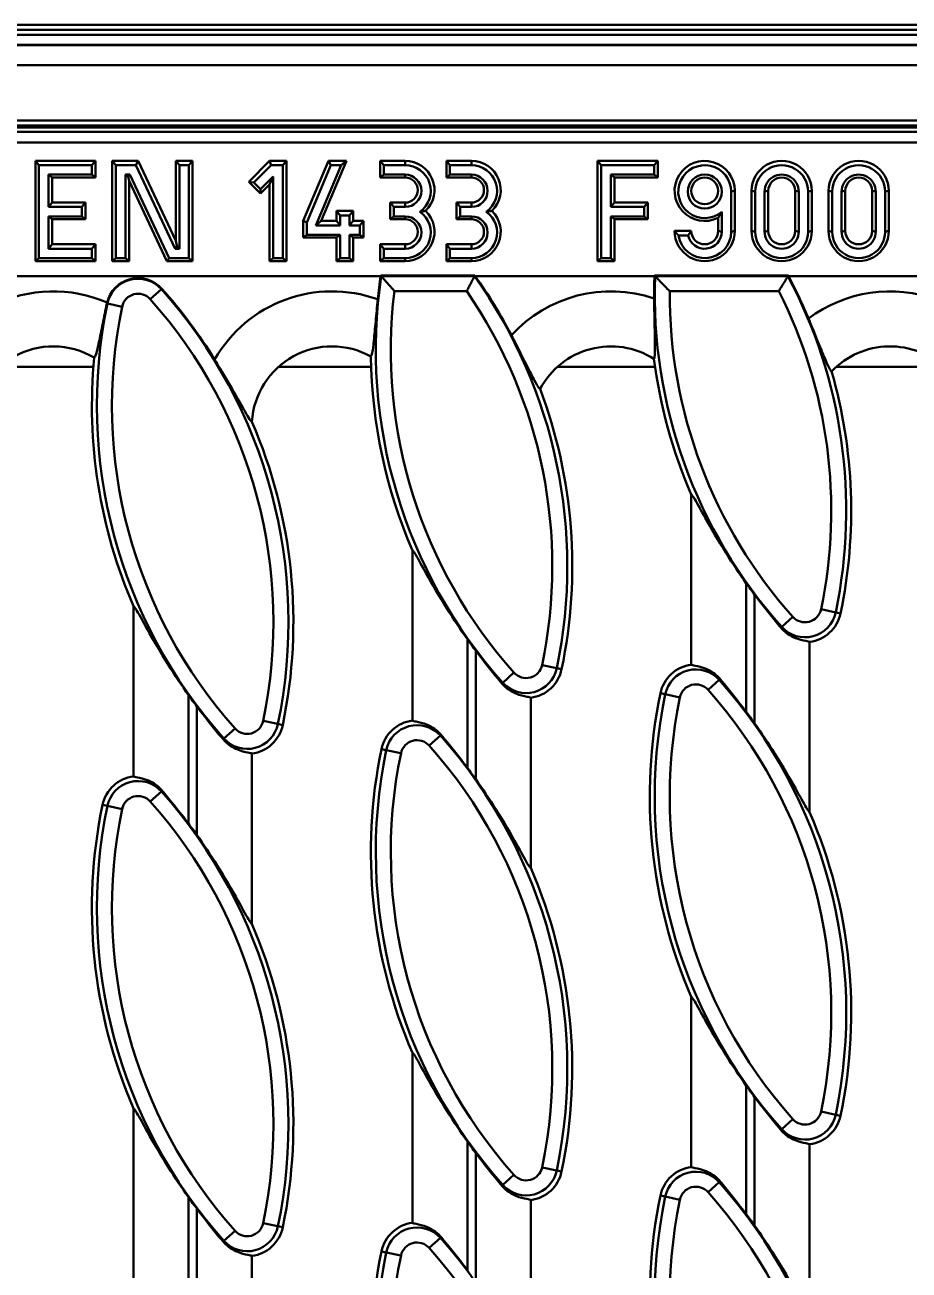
# Model space of a CAD drawing. Header units: millimetres. Extents: x 0 to 2219, y -32 to 1188.
# Drawn here: x 1369 to 1457.1, y 474.5 to 598.5 of the extents above; entities that cross this region are included whole.
import ezdxf

# ---------------------------------------------------------------- set-up
doc = ezdxf.new("R2010")
doc.units = ezdxf.units.MM
doc.header["$LTSCALE"] = 2
doc.layers.add('Sichtbar (ISO)', color=7, linetype='Continuous', lineweight=50)
doc.layers.add('Sichtbar schmal (ISO)', color=7, linetype='Continuous', lineweight=50)

msp = doc.modelspace()

# ---------------------------------------------------------------- linework, layer by layer
at = {"layer": 'Sichtbar (ISO)'}
for p, q in [((1597.6788, 598.4711), (1097.6788, 598.4711)), ((1597.6788, 596.4711), (1097.6788, 596.4711)), ((1597.6788, 594.4711), (1097.6788, 594.4711)), ((1364.9418, 588.4711), (1489.8289, 588.4711)), ((1489.6042, 588.2711), (1365.2325, 588.2711)), ((1370.072, 584.9388), (1370.436, 584.501)), ((1370.072, 574.9669), (1370.072, 584.9388)), ((1370.072, 584.9388), (1376.072, 584.9388)), ((1370.436, 575.255), (1370.436, 584.501)), ((1370.436, 584.501), (1375.7081, 584.501)), ((1376.072, 584.9388), (1375.7081, 584.501)), ((1375.7081, 584.501), (1375.7081, 583.5649)), ((1376.072, 584.9388), (1376.072, 583.2768)), ((1377.7387, 584.9388), (1380.306, 584.9388)), ((1377.7387, 584.9388), (1378.1027, 584.501)), ((1377.7387, 574.9669), (1377.7387, 584.9388)), ((1378.1027, 584.501), (1380.075, 584.501)), ((1378.1027, 575.255), (1378.1027, 584.501)), ((1380.306, 584.9388), (1380.075, 584.501)), ((1380.075, 584.501), (1383.998, 576.1911)), ((1380.306, 584.9388), (1384.072, 576.9613)), ((1384.072, 584.9388), (1384.436, 584.501)), ((1384.072, 576.9613), (1384.072, 584.9388)), ((1384.072, 584.9388), (1385.7387, 584.9388)), ((1384.436, 576.1911), (1384.436, 584.501)), ((1384.436, 584.501), (1385.3747, 584.501)), ((1385.7387, 584.9388), (1385.3747, 584.501)), ((1385.3747, 584.501), (1385.3747, 575.255)), ((1385.7387, 584.9388), (1385.7387, 574.9669)), ((1391.322, 582.8613), (1393.4054, 584.9388)), ((1391.8368, 582.7865), (1393.5561, 584.501)), ((1393.4054, 584.9388), (1395.072, 584.9388)), ((1393.4054, 584.9388), (1393.5561, 584.501)), ((1393.5561, 584.501), (1394.7081, 584.501)), ((1395.072, 584.9388), (1394.7081, 584.501)), ((1394.7081, 584.501), (1394.7081, 575.255)), ((1395.072, 584.9388), (1395.072, 574.9669)), ((1396.7387, 578.9557), (1399.2638, 584.9388)), ((1397.1027, 578.8075), (1399.5055, 584.501)), ((1400.524, 584.501), (1397.9989, 578.5179)), ((1401.072, 584.9388), (1398.5469, 578.9557)), ((1399.2638, 584.9388), (1401.072, 584.9388)), ((1399.2638, 584.9388), (1399.5055, 584.501)), ((1399.5055, 584.501), (1400.524, 584.501)), ((1401.072, 584.9388), (1400.524, 584.501)), ((1404.4054, 584.9388), (1404.7693, 584.501)), ((1404.4054, 583.2768), (1404.4054, 584.9388)), ((1404.4054, 584.9388), (1406.9054, 584.9388)), ((1404.7693, 583.5649), (1404.7693, 584.501)), ((1404.7693, 584.501), (1406.9054, 584.501)), ((1411.0054, 584.9388), (1411.3693, 584.501)), ((1411.0054, 583.2768), (1411.0054, 584.9388)), ((1411.0054, 584.9388), (1413.5054, 584.9388)), ((1411.3693, 583.5649), (1411.3693, 584.501)), ((1411.3693, 584.501), (1413.5054, 584.501)), ((1426.072, 584.9388), (1426.436, 584.501)), ((1426.072, 574.9669), (1426.072, 584.9388)), ((1426.072, 584.9388), (1432.072, 584.9388)), ((1426.436, 575.255), (1426.436, 584.501)), ((1426.436, 584.501), (1431.7081, 584.501)), ((1432.072, 584.9388), (1431.7081, 584.501)), ((1431.7081, 584.501), (1431.7081, 583.5649)), ((1432.072, 584.9388), (1432.072, 583.2768)), ((1375.7081, 583.5649), (1371.3747, 583.5649)), ((1371.7387, 583.2768), (1371.3747, 583.5649)), ((1371.3747, 583.5649), (1371.3747, 580.346)), ((1376.072, 583.2768), (1371.7387, 583.2768)), ((1371.7387, 583.2768), (1371.7387, 580.7838)), ((1376.072, 583.2768), (1375.7081, 583.5649)), ((1379.4794, 583.5649), (1379.0414, 583.5649)), ((1379.3094, 583.3528), (1379.0414, 583.5649)), ((1379.0414, 583.5649), (1379.0414, 575.255)), ((1379.4794, 583.5649), (1379.3094, 583.3528)), ((1379.4054, 582.9444), (1379.3094, 583.3528)), ((1379.4054, 582.9444), (1379.4054, 574.9669)), ((1383.1714, 574.9669), (1379.4054, 582.9444)), ((1383.4024, 575.255), (1379.4794, 583.5649)), ((1391.322, 582.8613), (1391.8368, 582.7865)), ((1392.5005, 581.6861), (1391.322, 582.8613)), ((1392.5005, 582.1246), (1391.8368, 582.7865)), ((1393.7693, 583.3898), (1392.5005, 582.1246)), ((1393.4054, 582.5884), (1392.5005, 581.6861)), ((1393.4054, 582.5884), (1393.7693, 583.3898)), ((1393.4054, 574.9669), (1393.4054, 582.5884)), ((1393.7693, 575.255), (1393.7693, 583.3898)), ((1404.4054, 583.2768), (1404.7693, 583.5649)), ((1406.9054, 583.2768), (1404.4054, 583.2768)), ((1406.9054, 583.5649), (1404.7693, 583.5649)), ((1411.0054, 583.2768), (1411.3693, 583.5649)), ((1413.5054, 583.2768), (1411.0054, 583.2768)), ((1413.5054, 583.5649), (1411.3693, 583.5649)), ((1431.7081, 583.5649), (1427.3747, 583.5649)), ((1427.7387, 583.2768), (1427.3747, 583.5649)), ((1427.3747, 583.5649), (1427.3747, 580.346)), ((1432.072, 583.2768), (1427.7387, 583.2768)), ((1427.7387, 583.2768), (1427.7387, 580.7838)), ((1432.072, 583.2768), (1431.7081, 583.5649)), ((1392.5005, 581.6861), (1392.5005, 582.1246)), ((1439.3747, 581.8724), (1439.3747, 577.8836)), ((1439.7387, 581.9472), (1439.7387, 577.9585)), ((1441.4054, 577.9585), (1441.4054, 581.9472)), ((1441.7693, 577.8836), (1441.7693, 581.8724)), ((1442.7081, 577.8836), (1442.7081, 581.8724)), ((1443.072, 581.9472), (1443.072, 577.9585)), ((1445.7387, 577.9585), (1445.7387, 581.9472)), ((1446.1027, 581.8724), (1446.1027, 577.8836)), ((1447.0414, 581.8724), (1447.0414, 577.8836)), ((1447.4054, 581.9472), (1447.4054, 577.9585)), ((1449.072, 577.9585), (1449.072, 581.9472)), ((1449.436, 577.8836), (1449.436, 581.8724)), ((1450.3747, 577.8836), (1450.3747, 581.8724)), ((1450.7387, 581.9472), (1450.7387, 577.9585)), ((1453.4054, 577.9585), (1453.4054, 581.9472)), ((1453.7693, 581.8724), (1453.7693, 577.8836)), ((1454.7081, 581.8724), (1454.7081, 577.8836)), ((1455.072, 581.9472), (1455.072, 577.9585)), ((1371.7387, 580.7838), (1371.3747, 580.346)), ((1371.3747, 580.346), (1374.7081, 580.346)), ((1371.7387, 580.7838), (1375.072, 580.7838)), ((1375.072, 580.7838), (1374.7081, 580.346)), ((1374.7081, 580.346), (1374.7081, 579.4099)), ((1375.072, 580.7838), (1375.072, 579.1219)), ((1405.4054, 580.7838), (1405.7693, 580.346)), ((1405.4054, 579.1219), (1405.4054, 580.7838)), ((1405.4054, 580.7838), (1406.9054, 580.7838)), ((1405.7693, 579.4099), (1405.7693, 580.346)), ((1405.7693, 580.346), (1406.9054, 580.346)), ((1412.0054, 580.7838), (1412.3693, 580.346)), ((1412.0054, 579.1219), (1412.0054, 580.7838)), ((1412.0054, 580.7838), (1413.5054, 580.7838)), ((1412.3693, 579.4099), (1412.3693, 580.346)), ((1412.3693, 580.346), (1413.5054, 580.346)), ((1427.7387, 580.7838), (1427.3747, 580.346)), ((1427.3747, 580.346), (1430.7081, 580.346)), ((1427.7387, 580.7838), (1431.072, 580.7838)), ((1431.072, 580.7838), (1430.7081, 580.346)), ((1430.7081, 580.346), (1430.7081, 579.4099)), ((1431.072, 580.7838), (1431.072, 579.1219)), ((1374.7081, 579.4099), (1371.3747, 579.4099)), ((1371.7387, 579.1219), (1371.3747, 579.4099)), ((1371.3747, 579.4099), (1371.3747, 576.1911)), ((1375.072, 579.1219), (1371.7387, 579.1219)), ((1371.7387, 579.1219), (1371.7387, 576.6289)), ((1375.072, 579.1219), (1374.7081, 579.4099)), ((1396.7387, 578.9557), (1397.1027, 578.8075)), ((1396.7387, 577.2937), (1396.7387, 578.9557)), ((1398.5469, 578.9557), (1397.9989, 578.5179)), ((1398.5469, 578.9557), (1400.072, 578.9557)), ((1400.072, 579.9529), (1400.436, 579.515)), ((1400.072, 578.9557), (1400.072, 579.9529)), ((1400.072, 579.9529), (1401.7387, 579.9529)), ((1400.072, 578.9557), (1400.436, 578.5179)), ((1400.436, 578.5179), (1400.436, 579.515)), ((1400.436, 579.515), (1401.3747, 579.515)), ((1401.7387, 579.9529), (1401.3747, 579.515)), ((1401.3747, 579.515), (1401.3747, 578.5179)), ((1401.7387, 578.9557), (1401.3747, 578.5179)), ((1401.7387, 579.9529), (1401.7387, 578.9557)), ((1401.7387, 578.9557), (1402.7387, 578.9557)), ((1402.7387, 578.9557), (1402.3747, 578.5179)), ((1402.7387, 578.9557), (1402.7387, 577.2937)), ((1405.4054, 579.1219), (1405.7693, 579.4099)), ((1406.9054, 579.1219), (1405.4054, 579.1219)), ((1406.9054, 579.4099), (1405.7693, 579.4099)), ((1412.0054, 579.1219), (1412.3693, 579.4099)), ((1413.5054, 579.1219), (1412.0054, 579.1219)), ((1413.5054, 579.4099), (1412.3693, 579.4099)), ((1430.7081, 579.4099), (1427.3747, 579.4099)), ((1427.7387, 579.1219), (1427.3747, 579.4099)), ((1427.3747, 579.4099), (1427.3747, 575.255)), ((1431.072, 579.1219), (1427.7387, 579.1219)), ((1427.7387, 579.1219), (1427.7387, 574.9669)), ((1431.072, 579.1219), (1430.7081, 579.4099)), ((1438.072, 577.9585), (1438.072, 579.2674)), ((1438.436, 577.8836), (1438.436, 579.8612)), ((1397.1027, 577.5818), (1397.1027, 578.8075)), ((1397.9989, 578.5179), (1400.436, 578.5179)), ((1401.3747, 578.5179), (1402.3747, 578.5179)), ((1402.3747, 578.5179), (1402.3747, 577.5818)), ((1433.7387, 577.9585), (1435.4054, 577.9585)), ((1371.7387, 576.6289), (1371.3747, 576.1911)), ((1371.7387, 576.6289), (1376.072, 576.6289)), ((1376.072, 576.6289), (1375.7081, 576.1911)), ((1376.072, 576.6289), (1376.072, 574.9669)), ((1383.998, 576.1911), (1384.168, 576.5134)), ((1384.072, 576.9613), (1384.168, 576.5134)), ((1384.168, 576.5134), (1384.436, 576.1911)), ((1396.7387, 577.2937), (1397.1027, 577.5818)), ((1400.072, 577.2937), (1396.7387, 577.2937)), ((1400.436, 577.5818), (1397.1027, 577.5818)), ((1400.072, 577.2937), (1400.436, 577.5818)), ((1400.072, 574.9669), (1400.072, 577.2937)), ((1400.436, 575.255), (1400.436, 577.5818)), ((1402.3747, 577.5818), (1401.3747, 577.5818)), ((1401.7387, 577.2937), (1401.3747, 577.5818)), ((1401.3747, 577.5818), (1401.3747, 575.255)), ((1402.7387, 577.2937), (1401.7387, 577.2937)), ((1401.7387, 577.2937), (1401.7387, 574.9669)), ((1402.7387, 577.2937), (1402.3747, 577.5818)), ((1404.4054, 576.6289), (1404.7693, 576.1911)), ((1404.4054, 574.9669), (1404.4054, 576.6289)), ((1404.4054, 576.6289), (1406.9054, 576.6289)), ((1411.0054, 576.6289), (1413.5054, 576.6289)), ((1411.0054, 576.6289), (1411.3693, 576.1911)), ((1411.0054, 574.9669), (1411.0054, 576.6289)), ((1434.1279, 577.5207), (1435.0809, 577.5207)), ((1370.072, 574.9669), (1370.436, 575.255)), ((1375.7081, 575.255), (1370.436, 575.255)), ((1371.3747, 576.1911), (1375.7081, 576.1911)), ((1375.7081, 576.1911), (1375.7081, 575.255)), ((1376.072, 574.9669), (1375.7081, 575.255)), ((1377.7387, 574.9669), (1378.1027, 575.255)), ((1379.0414, 575.255), (1378.1027, 575.255)), ((1379.4054, 574.9669), (1379.0414, 575.255)), ((1383.1714, 574.9669), (1383.4024, 575.255)), ((1385.3747, 575.255), (1383.4024, 575.255)), ((1383.998, 576.1911), (1384.436, 576.1911)), ((1385.7387, 574.9669), (1385.3747, 575.255)), ((1393.4054, 574.9669), (1393.7693, 575.255)), ((1394.7081, 575.255), (1393.7693, 575.255)), ((1395.072, 574.9669), (1394.7081, 575.255)), ((1400.072, 574.9669), (1400.436, 575.255)), ((1401.3747, 575.255), (1400.436, 575.255)), ((1401.7387, 574.9669), (1401.3747, 575.255)), ((1404.4054, 574.9669), (1404.7693, 575.255)), ((1404.7693, 575.255), (1404.7693, 576.1911)), ((1404.7693, 576.1911), (1406.9054, 576.1911)), ((1406.9054, 575.255), (1404.7693, 575.255)), ((1411.0054, 574.9669), (1411.3693, 575.255)), ((1411.3693, 576.1911), (1413.5054, 576.1911)), ((1411.3693, 575.255), (1411.3693, 576.1911)), ((1413.5054, 575.255), (1411.3693, 575.255)), ((1426.072, 574.9669), (1426.436, 575.255)), ((1427.3747, 575.255), (1426.436, 575.255)), ((1427.7387, 574.9669), (1427.3747, 575.255)), ((1376.072, 574.9669), (1370.072, 574.9669)), ((1379.4054, 574.9669), (1377.7387, 574.9669)), ((1385.7387, 574.9669), (1383.1714, 574.9669)), ((1395.072, 574.9669), (1393.4054, 574.9669)), ((1401.7387, 574.9669), (1400.072, 574.9669)), ((1406.9054, 574.9669), (1404.4054, 574.9669)), ((1413.5054, 574.9669), (1411.0054, 574.9669)), ((1427.7387, 574.9669), (1426.072, 574.9669)), ((1404.4688, 573.4711), (1366.5363, 573.4711)), ((1413.84, 573.5202), (1404.4765, 573.5202)), ((1431.7339, 573.4711), (1413.8754, 573.4711)), ((1445.0581, 573.5202), (1431.7361, 573.5202)), ((1459.6223, 573.4711), (1445.0846, 573.4711)), ((1435.4054, 551.7146), (1435.4054, 534.7838)), ((1407.6276, 546.1591), (1407.6276, 529.2282)), ((1379.8498, 540.6035), (1379.8498, 523.6727)), ((1447.1831, 520.1165), (1447.1831, 537.0473)), ((1419.4054, 514.5609), (1419.4054, 531.4917)), ((1391.6276, 509.0054), (1391.6276, 525.9362)), ((1435.4054, 501.7146), (1435.4054, 484.7838)), ((1407.6276, 496.1591), (1407.6276, 479.2282)), ((1379.8498, 490.6035), (1379.8498, 473.6727)), ((1447.1831, 470.1165), (1447.1831, 487.0473)), ((1419.4054, 464.5609), (1419.4054, 481.4917)), ((1391.6276, 459.0054), (1391.6276, 475.9362))]:
    msp.add_line(p, q, dxfattribs=at)
for centre, radius, start, end in [((1380.3035, 570.0889), 3.175, 41.784996, 166.436718), ((1453.699, 566.1269), 49.775, 171.515097, 174.200378), ((1373.334, 544.5931), 49.775, 27.514051, 35.46255), ((1481.4768, 571.6824), 49.775, 177.94061, 180.504089), ((1401.1117, 550.1487), 49.775, 22.554074, 27.940687), ((1345.5562, 539.0376), 49.775, 31.65343, 41.784996), ((1371.8498, 558.4711), 8, 59.279964, 180), ((1399.6276, 558.4711), 8, 61.125067, 176.428375), ((1427.4054, 558.4711), 8, 57.699527, 151.942712), ((1455.1831, 558.4711), 8, 45.770547, 136.483495), ((1425.9212, 560.5713), 50.2124, 174.540652, 203.432382), ((1453.699, 566.1269), 50.2124, 180.742119, 203.432382), ((1481.4768, 571.6824), 50.2124, 187.379425, 203.432382), ((1401.1117, 550.1487), 50.2124, 348.215004, 15.988743), ((1373.334, 544.5931), 50.2124, 348.215004, 20.568304), ((1345.5562, 539.0376), 50.2124, 348.215004, 23.387756), ((1481.4768, 571.6824), 49.775, 215.357831, 216.964052), ((1446.7295, 540.6311), 3.6124, 277.214909, 348.215004), ((1453.699, 566.1269), 49.775, 215.357831, 216.964052), ((1418.9517, 535.0755), 3.6124, 277.214909, 348.215004), ((1435.8591, 531.2), 3.6124, 97.214909, 168.215004), ((1425.9212, 560.5713), 49.775, 215.357831, 216.964052), ((1481.4768, 521.6824), 50.2124, 168.215004, 203.432382), ((1401.1117, 500.1487), 49.775, 35.357831, 36.964052), ((1391.1739, 529.52), 3.6124, 277.214909, 348.215004), ((1408.0813, 525.6444), 3.6124, 97.214909, 168.215004), ((1453.699, 516.1269), 50.2124, 168.215004, 203.432382), ((1373.334, 494.5931), 49.775, 35.357831, 36.964052), ((1380.3035, 520.0889), 3.6124, 97.214909, 168.215004), ((1425.9212, 510.5713), 50.2124, 168.215004, 203.432382), ((1401.1117, 500.1487), 50.2124, 348.215004, 23.432382), ((1345.5562, 489.0376), 49.775, 35.357831, 36.964052), ((1373.334, 494.5931), 50.2124, 348.215004, 23.432382), ((1345.5562, 489.0376), 50.2124, 348.215004, 23.432382), ((1481.4768, 521.6824), 49.775, 215.357831, 216.964052), ((1446.7295, 490.6311), 3.6124, 277.214909, 348.215004), ((1453.699, 516.1269), 49.775, 215.357831, 216.964052), ((1435.8591, 481.2), 3.6124, 97.214909, 168.215004), ((1418.9517, 485.0755), 3.6124, 277.214909, 348.215004), ((1425.9212, 510.5713), 49.775, 215.357831, 216.964052), ((1481.4768, 471.6824), 50.2124, 168.215004, 203.432382), ((1401.1117, 450.1487), 49.775, 35.357831, 36.964052), ((1391.1739, 479.52), 3.6124, 277.214909, 348.215004), ((1408.0813, 475.6444), 3.6124, 97.214909, 168.215004), ((1453.699, 466.1269), 50.2124, 168.215004, 203.432382)]:
    msp.add_arc(centre, radius, start, end, dxfattribs=at)
for centre, major_axis, ratio, start_param, end_param in [((1436.7387, 581.9472), (-3, 0), 0.99719425, 3.14159265, 8.31453563), ((1406.9054, 582.0303), (2.9167, 0), 0.99719425, 5.48758235, 7.85398163), ((1406.9054, 581.9555), (2.5527, 0), 0.99719425, 5.32850253, 7.85398163), ((1413.5054, 582.0303), (2.9167, 0), 0.99719425, 5.48758235, 7.85398163), ((1413.5054, 581.9555), (2.5527, 0), 0.99719425, 5.32850253, 7.85398163), ((1436.7387, 581.8724), (-2.636, 0), 0.99719425, 3.14159265, 8.55354849), ((1444.4054, 581.9472), (-3, 0), 0.99719425, 3.14159265, 6.28318531), ((1444.4054, 581.8724), (-2.636, 0), 0.99719425, 3.14159265, 6.28318531), ((1452.072, 581.9472), (-3, 0), 0.99719425, 3.14159265, 6.28318531), ((1452.072, 581.8724), (-2.636, 0), 0.99719425, 3.14159265, 6.28318531), ((1406.9054, 581.9555), (1.614, 0), 0.99719425, 4.71238898, 7.85398163), ((1406.9054, 582.0303), (1.25, 0), 0.99719425, 4.71238898, 7.85398163), ((1413.5054, 581.9555), (1.614, 0), 0.99719425, 4.71238898, 7.85398163), ((1413.5054, 582.0303), (1.25, 0), 0.99719425, 4.71238898, 7.85398163), ((1444.4054, 581.8724), (-1.6973, 0), 0.99719425, 3.14159265, 6.28318531), ((1444.4054, 581.9472), (1.3333, 0), 0.99719425, 0, 3.14159265), ((1452.072, 581.8724), (-1.6973, 0), 0.99719425, 3.14159265, 6.28318531), ((1452.072, 581.9472), (1.3333, 0), 0.99719425, 0, 3.14159265), ((1406.9054, 577.8754), (2.9167, 0), 0.99719425, 4.71238898, 7.07878826), ((1406.9054, 577.8005), (2.5527, 0), 0.99719425, 4.71238898, 7.23786808), ((1406.9054, 577.8005), (1.614, 0), 0.99719425, 4.71238898, 7.85398163), ((1406.9054, 577.8754), (1.25, 0), 0.99719425, 4.71238898, 7.85398163), ((1413.5054, 577.8754), (2.9167, 0), 0.99719425, 4.71238898, 7.07878826), ((1413.5054, 577.8005), (2.5527, 0), 0.99719425, 4.71238898, 7.23786808), ((1413.5054, 577.8005), (1.614, 0), 0.99719425, 4.71238898, 7.85398163), ((1413.5054, 577.8754), (1.25, 0), 0.99719425, 4.71238898, 7.85398163), ((1436.7387, 577.9585), (3, 0), 0.99719425, 3.14159265, 6.28318531), ((1436.7387, 577.8836), (2.636, 0), 0.99719425, 3.28011035, 6.28318531), ((1436.7387, 577.8836), (-1.6973, 0), 0.99719425, 0.21611873, 3.14159265), ((1436.7387, 577.9585), (-1.3333, 0), 0.99719425, 0, 3.14159265), ((1444.4054, 577.9585), (3, 0), 0.99719425, 3.14159265, 6.28318531), ((1444.4054, 577.8836), (2.636, 0), 0.99719425, 3.14159265, 6.28318531), ((1444.4054, 577.8836), (1.6973, 0), 0.99719425, 3.14159265, 6.28318531), ((1444.4054, 577.9585), (-1.3333, 0), 0.99719425, 0, 3.14159265), ((1452.072, 577.9585), (3, 0), 0.99719425, 3.14159265, 6.28318531), ((1452.072, 577.8836), (2.636, 0), 0.99719425, 3.14159265, 6.28318531), ((1452.072, 577.8836), (1.6973, 0), 0.99719425, 3.14159265, 6.28318531), ((1452.072, 577.9585), (-1.3333, 0), 0.99719425, 0, 3.14159265), ((1453.699, 565.7996), (0, -49.8254), 0.99997843, 4.55680841, 4.55780686), ((1373.334, 544.2649), (0, 49.9668), 0.99997843, 5.33666638, 5.33787926), ((1481.4768, 571.3554), (0, -49.7889), 0.99997843, 4.66889511, 4.66988322), ((1401.1117, 549.8207), (0, 49.9303), 0.99997843, 5.20583913, 5.20695721), ((1382.9607, 569.2286), (-5.6705, 1.8622), 0.74548173, 0.06011816, 0.08222089)]:
    msp.add_ellipse(centre, major_axis=major_axis, ratio=ratio, start_param=start_param, end_param=end_param, dxfattribs=at)
for centre, major_axis in [((1436.7387, 581.8724), (-1.6973, 0)), ((1436.7387, 581.9472), (-1.3333, 0))]:
    msp.add_ellipse(centre, major_axis=major_axis, ratio=0.99719425, dxfattribs=at)
for points, knots in [([(1408.9466, 579.9529), (1408.8784, 579.943), (1408.8089, 579.9333), (1408.6236, 579.9081), (1408.5057, 579.8929), (1408.3805, 579.878)], [1.223272449, 1.223272449, 1.223272449, 1.223272449, 1.267902209, 1.267902209, 1.339921528, 1.339921528, 1.339921528, 1.339921528]), ([(1415.5466, 579.9529), (1415.4784, 579.943), (1415.4089, 579.9333), (1415.2236, 579.9081), (1415.1057, 579.8929), (1414.9805, 579.878)], [1.223272449, 1.223272449, 1.223272449, 1.223272449, 1.267902209, 1.267902209, 1.339921528, 1.339921528, 1.339921528, 1.339921528]), ([(1405.8289, 571.9711), (1405.8273, 571.9729), (1405.8257, 571.9747), (1405.6939, 572.1236), (1405.5636, 572.2715), (1405.3161, 572.5532), (1405.1979, 572.6884), (1404.962, 572.959), (1404.8461, 573.0925), (1404.6765, 573.2884), (1404.6156, 573.3589), (1404.5489, 573.4362), (1404.5316, 573.4562), (1404.5238, 573.4654)], [-0.000731249, -0.000731249, -0.000731249, -0.000731249, 0, 0, 0.058914516, 0.058914516, 0.115552005, 0.115552005, 0.18014522, 0.18014522, 0.230896292, 0.230896292, 0.262977853, 0.262977853, 0.262977853, 0.262977853]), ([(1413.8117, 573.4654), (1413.8059, 573.454), (1413.7914, 573.4259), (1413.737, 573.3203), (1413.6899, 573.2291), (1413.5655, 572.9886), (1413.4864, 572.8361), (1413.3436, 572.5617), (1413.2848, 572.4488), (1413.1632, 572.2161), (1413.1004, 572.0964), (1413.0366, 571.9747), (1413.0356, 571.9729), (1413.0347, 571.9711)], [0.264477252, 0.264477252, 0.264477252, 0.264477252, 0.303937683, 0.303937683, 0.359569679, 0.359569679, 0.421901988, 0.421901988, 0.461987498, 0.461987498, 0.502580781, 0.502580781, 0.503199483, 0.503199483, 0.503199483, 0.503199483]), ([(1433.2521, 571.9711), (1433.2503, 571.9729), (1433.2485, 571.9747), (1433.0921, 572.1321), (1432.937, 572.2889), (1432.6451, 572.5854), (1432.506, 572.7274), (1432.2444, 572.9953), (1432.1212, 573.1221), (1431.9444, 573.3044), (1431.8818, 573.3692), (1431.8144, 573.439), (1431.7972, 573.4569), (1431.7889, 573.4654)], [-0.000771897, -0.000771897, -0.000771897, -0.000771897, 0, 0, 0.065786717, 0.065786717, 0.128334666, 0.128334666, 0.193004299, 0.193004299, 0.242086834, 0.242086834, 0.272005698, 0.272005698, 0.272005698, 0.272005698]), ([(1445.0252, 573.4654), (1445.0187, 573.4546), (1445.003, 573.4285), (1444.9438, 573.3301), (1444.8919, 573.244), (1444.7529, 573.0139), (1444.663, 572.8654), (1444.4964, 572.5912), (1444.4245, 572.473), (1444.2753, 572.2288), (1444.1981, 572.1026), (1444.1196, 571.9747), (1444.1184, 571.9729), (1444.1173, 571.9711)], [0.269803576, 0.269803576, 0.269803576, 0.269803576, 0.307491073, 0.307491073, 0.362070638, 0.362070638, 0.425204941, 0.425204941, 0.468809269, 0.468809269, 0.513192798, 0.513192798, 0.513835465, 0.513835465, 0.513835465, 0.513835465]), ([(1375.9366, 565.3485), (1375.9889, 565.3774), (1376.0492, 565.5024), (1376.2027, 565.9877), (1376.2979, 566.3897), (1376.5192, 567.4193), (1376.646, 568.0537), (1376.9141, 569.3799), (1377.0522, 570.0557), (1377.1954, 570.7373)], [-1.704611293, -1.704611293, -1.704611293, -1.704611293, -1.533356501, -1.533356501, -1.320401639, -1.320401639, -1.093099504, -1.093099504, -0.884075305, -0.884075305, -0.884075305, -0.884075305]), ([(1403.4908, 565.4765), (1403.5389, 565.5078), (1403.5844, 565.6361), (1403.6834, 566.1314), (1403.7343, 566.5429), (1403.8441, 567.6033), (1403.9033, 568.2672), (1404.0336, 569.6788), (1404.1035, 570.4152), (1404.1788, 571.1566)], [-1.714338022, -1.714338022, -1.714338022, -1.714338022, -1.546041471, -1.546041471, -1.333938794, -1.333938794, -1.100533641, -1.100533641, -0.877188028, -0.877188028, -0.877188028, -0.877188028]), ([(1431.6802, 565.2331), (1431.723, 565.2633), (1431.7513, 565.3922), (1431.7893, 565.892), (1431.7904, 566.3148), (1431.7752, 567.4261), (1431.7557, 568.1569), (1431.7236, 569.6777), (1431.7107, 570.4585), (1431.7037, 571.2445)], [-1.744083685, -1.744083685, -1.744083685, -1.744083685, -1.583554246, -1.583554246, -1.373938614, -1.373938614, -1.120949041, -1.120949041, -0.885662662, -0.885662662, -0.885662662, -0.885662662]), ([(1447.0798, 569.2401), (1447.157, 569.0542), (1447.2341, 568.8679), (1447.608, 567.9596), (1447.8924, 567.2546), (1448.3913, 566.0193), (1448.6082, 565.4834), (1448.9572, 564.6714), (1449.0954, 564.3747), (1449.2793, 564.0625), (1449.3386, 563.9919), (1449.3817, 563.9796)], [-2.655136223, -2.655136223, -2.655136223, -2.655136223, -2.594569273, -2.594569273, -2.359299101, -2.359299101, -2.140870915, -2.140870915, -1.949450563, -1.949450563, -1.816504236, -1.816504236, -1.816504236, -1.816504236]), ([(1417.4793, 567.5875), (1417.6433, 567.2723), (1417.8065, 566.9566), (1418.3551, 565.8866), (1418.7223, 565.1546), (1419.3263, 563.9521), (1419.5775, 563.4536), (1419.9517, 562.7551), (1420.0912, 562.5141), (1420.2612, 562.2844), (1420.3112, 562.2379), (1420.3455, 562.2339)], [-2.722444231, -2.722444231, -2.722444231, -2.722444231, -2.613973065, -2.613973065, -2.351363093, -2.351363093, -2.127906055, -2.127906055, -1.951410727, -1.951410727, -1.839876478, -1.839876478, -1.839876478, -1.839876478]), ([(1387.9265, 565.1585), (1388.0389, 564.976), (1388.1513, 564.7929), (1388.8282, 563.6819), (1389.3692, 562.7634), (1390.2969, 561.1521), (1390.6734, 560.4821), (1391.1297, 559.691), (1391.2914, 559.4161), (1391.5011, 559.0988), (1391.5703, 559.0085), (1391.6259, 558.9721), (1391.6354, 558.9688), (1391.6431, 558.9695)], [-3.03299255, -3.03299255, -3.03299255, -3.03299255, -2.970347259, -2.970347259, -2.65366767, -2.65366767, -2.364491632, -2.364491632, -2.194427169, -2.194427169, -2.078706025, -2.078706025, -2.049286868, -2.049286868, -2.049286868, -2.049286868]), ([(1440.8826, 542.8786), (1440.1997, 543.8425), (1439.5031, 544.8799), (1438.0795, 547.1387), (1437.3713, 548.3597), (1436.4103, 550.0774), (1436.0039, 550.8274), (1435.6599, 551.4031), (1435.5826, 551.5255), (1435.4676, 551.6797), (1435.4275, 551.7164), (1435.4054, 551.7146)], [-1.17413138, -1.17413138, -1.17413138, -1.17413138, -0.82821986, -0.82821986, -0.41657877, -0.41657877, -0.15549961, -0.15549961, -0.07774981, -0.07774981, -0.0059838, -0.0059838, -0.0059838, -0.0059838]), ([(1413.1048, 537.323), (1412.4219, 538.287), (1411.7253, 539.3243), (1410.3018, 541.5832), (1409.5935, 542.8041), (1408.6325, 544.5218), (1408.2261, 545.2718), (1407.8821, 545.8475), (1407.8049, 545.9699), (1407.6898, 546.1241), (1407.6497, 546.1608), (1407.6276, 546.1591)], [-1.17413138, -1.17413138, -1.17413138, -1.17413138, -0.82821986, -0.82821986, -0.41657877, -0.41657877, -0.15549961, -0.15549961, -0.07774981, -0.07774981, -0.0059838, -0.0059838, -0.0059838, -0.0059838]), ([(1444.3189, 538.477), (1444.2745, 538.5299), (1444.2299, 538.583), (1443.4785, 539.481), (1442.7434, 540.3941), (1441.9601, 541.4159), (1441.8334, 541.5828), (1441.7059, 541.752)], [0.709582647, 0.709582647, 0.709582647, 0.709582647, 0.73010989, 0.73010989, 1.054656499, 1.054656499, 1.116700016, 1.116700016, 1.116700016, 1.116700016]), ([(1385.327, 531.7675), (1384.6441, 532.7314), (1383.9475, 533.7688), (1382.524, 536.0276), (1381.8157, 537.2485), (1380.8547, 538.9663), (1380.4483, 539.7162), (1380.1043, 540.292), (1380.0271, 540.4144), (1379.912, 540.5686), (1379.872, 540.6053), (1379.8498, 540.6035)], [-1.17413138, -1.17413138, -1.17413138, -1.17413138, -0.82821986, -0.82821986, -0.41657877, -0.41657877, -0.15549961, -0.15549961, -0.07774981, -0.07774981, -0.0059838, -0.0059838, -0.0059838, -0.0059838]), ([(1447.1831, 537.0473), (1447.1327, 537.0859), (1447.0038, 537.1174), (1446.5282, 537.21), (1446.1306, 537.2856), (1445.5228, 537.5446), (1445.3316, 537.6401), (1444.9478, 537.8834), (1444.7559, 538.0319), (1444.4967, 538.2779), (1444.4062, 538.374), (1444.3189, 538.477)], [0.043364886, 0.043364886, 0.043364886, 0.043364886, 0.19996601, 0.19996601, 0.399932019, 0.399932019, 0.475600656, 0.475600656, 0.551269293, 0.551269293, 0.592993875, 0.592993875, 0.592993875, 0.592993875]), ([(1416.5412, 532.9214), (1416.4967, 532.9743), (1416.4522, 533.0275), (1415.7007, 533.9255), (1414.9656, 534.8386), (1414.1823, 535.8603), (1414.0556, 536.0273), (1413.9281, 536.1965)], [0.709582647, 0.709582647, 0.709582647, 0.709582647, 0.73010989, 0.73010989, 1.054656499, 1.054656499, 1.116700016, 1.116700016, 1.116700016, 1.116700016]), ([(1435.4054, 534.7838), (1435.4558, 534.7451), (1435.5847, 534.7137), (1436.0603, 534.6211), (1436.4579, 534.5454), (1437.0657, 534.2865), (1437.2569, 534.1909), (1437.6407, 533.9476), (1437.8326, 533.7991), (1438.0918, 533.5532), (1438.1823, 533.457), (1438.2696, 533.3541)], [0.043364886, 0.043364886, 0.043364886, 0.043364886, 0.19996601, 0.19996601, 0.399932019, 0.399932019, 0.475600656, 0.475600656, 0.551269293, 0.551269293, 0.592993875, 0.592993875, 0.592993875, 0.592993875]), ([(1438.2696, 533.3541), (1438.314, 533.3012), (1438.3586, 533.248), (1439.11, 532.35), (1439.8451, 531.4369), (1440.6284, 530.4152), (1440.7551, 530.2483), (1440.8826, 530.079)], [0.709582647, 0.709582647, 0.709582647, 0.709582647, 0.73010989, 0.73010989, 1.054656499, 1.054656499, 1.116700016, 1.116700016, 1.116700016, 1.116700016]), ([(1419.4054, 531.4917), (1419.355, 531.5304), (1419.2261, 531.5618), (1418.7504, 531.6544), (1418.3528, 531.7301), (1417.745, 531.989), (1417.5538, 532.0846), (1417.1701, 532.3279), (1416.9781, 532.4764), (1416.7189, 532.7223), (1416.6284, 532.8185), (1416.5412, 532.9214)], [0.043364886, 0.043364886, 0.043364886, 0.043364886, 0.19996601, 0.19996601, 0.399932019, 0.399932019, 0.475600656, 0.475600656, 0.551269293, 0.551269293, 0.592993875, 0.592993875, 0.592993875, 0.592993875]), ([(1388.7634, 527.3659), (1388.719, 527.4188), (1388.6744, 527.4719), (1387.923, 528.3699), (1387.1879, 529.283), (1386.4045, 530.3048), (1386.2778, 530.4717), (1386.1504, 530.6409)], [0.709582647, 0.709582647, 0.709582647, 0.709582647, 0.73010989, 0.73010989, 1.054656499, 1.054656499, 1.116700016, 1.116700016, 1.116700016, 1.116700016]), ([(1407.6276, 529.2282), (1407.678, 529.1896), (1407.8069, 529.1581), (1408.2825, 529.0655), (1408.6802, 528.9899), (1409.2879, 528.7309), (1409.4791, 528.6354), (1409.8629, 528.3921), (1410.0548, 528.2436), (1410.314, 527.9977), (1410.4045, 527.9015), (1410.4918, 527.7985)], [0.043364886, 0.043364886, 0.043364886, 0.043364886, 0.19996601, 0.19996601, 0.399932019, 0.399932019, 0.475600656, 0.475600656, 0.551269293, 0.551269293, 0.592993875, 0.592993875, 0.592993875, 0.592993875]), ([(1441.7059, 528.9525), (1442.3888, 527.9885), (1443.0854, 526.9512), (1444.509, 524.6924), (1445.2172, 523.4714), (1446.1782, 521.7537), (1446.5847, 521.0037), (1446.9286, 520.428), (1447.0059, 520.3056), (1447.1209, 520.1514), (1447.161, 520.1147), (1447.1831, 520.1165)], [-1.17413138, -1.17413138, -1.17413138, -1.17413138, -0.82821986, -0.82821986, -0.41657877, -0.41657877, -0.15549961, -0.15549961, -0.07774981, -0.07774981, -0.0059838, -0.0059838, -0.0059838, -0.0059838]), ([(1391.6276, 525.9362), (1391.5772, 525.9748), (1391.4483, 526.0063), (1390.9726, 526.0989), (1390.575, 526.1745), (1389.9672, 526.4335), (1389.776, 526.529), (1389.3923, 526.7723), (1389.2004, 526.9208), (1388.9411, 527.1668), (1388.8506, 527.2629), (1388.7634, 527.3659)], [0.043364886, 0.043364886, 0.043364886, 0.043364886, 0.19996601, 0.19996601, 0.399932019, 0.399932019, 0.475600656, 0.475600656, 0.551269293, 0.551269293, 0.592993875, 0.592993875, 0.592993875, 0.592993875]), ([(1410.4918, 527.7985), (1410.5362, 527.7456), (1410.5808, 527.6925), (1411.3322, 526.7945), (1412.0673, 525.8814), (1412.8506, 524.8596), (1412.9774, 524.6927), (1413.1048, 524.5235)], [0.709582647, 0.709582647, 0.709582647, 0.709582647, 0.73010989, 0.73010989, 1.054656499, 1.054656499, 1.116700016, 1.116700016, 1.116700016, 1.116700016]), ([(1379.8498, 523.6727), (1379.9002, 523.634), (1380.0291, 523.6026), (1380.5048, 523.51), (1380.9024, 523.4343), (1381.5102, 523.1754), (1381.7013, 523.0798), (1382.0851, 522.8365), (1382.277, 522.688), (1382.5362, 522.4421), (1382.6268, 522.3459), (1382.714, 522.243)], [0.043364886, 0.043364886, 0.043364886, 0.043364886, 0.19996601, 0.19996601, 0.399932019, 0.399932019, 0.475600656, 0.475600656, 0.551269293, 0.551269293, 0.592993875, 0.592993875, 0.592993875, 0.592993875]), ([(1413.9281, 523.3969), (1414.611, 522.433), (1415.3077, 521.3957), (1416.7312, 519.1368), (1417.4395, 517.9159), (1418.4005, 516.1981), (1418.8069, 515.4482), (1419.1509, 514.8724), (1419.2281, 514.75), (1419.3432, 514.5958), (1419.3832, 514.5591), (1419.4054, 514.5609)], [-1.17413138, -1.17413138, -1.17413138, -1.17413138, -0.82821986, -0.82821986, -0.41657877, -0.41657877, -0.15549961, -0.15549961, -0.07774981, -0.07774981, -0.0059838, -0.0059838, -0.0059838, -0.0059838]), ([(1382.714, 522.243), (1382.7584, 522.1901), (1382.803, 522.1369), (1383.5544, 521.2389), (1384.2895, 520.3258), (1385.0729, 519.3041), (1385.1996, 519.1371), (1385.327, 518.9679)], [0.709582647, 0.709582647, 0.709582647, 0.709582647, 0.73010989, 0.73010989, 1.054656499, 1.054656499, 1.116700016, 1.116700016, 1.116700016, 1.116700016]), ([(1386.1504, 517.8414), (1386.8333, 516.8774), (1387.5299, 515.8401), (1388.9534, 513.5812), (1389.6617, 512.3603), (1390.6227, 510.6426), (1391.0291, 509.8926), (1391.3731, 509.3169), (1391.4503, 509.1945), (1391.5654, 509.0403), (1391.6054, 509.0036), (1391.6276, 509.0054)], [-1.17413138, -1.17413138, -1.17413138, -1.17413138, -0.82821986, -0.82821986, -0.41657877, -0.41657877, -0.15549961, -0.15549961, -0.07774981, -0.07774981, -0.0059838, -0.0059838, -0.0059838, -0.0059838]), ([(1440.8826, 492.8786), (1440.1997, 493.8425), (1439.5031, 494.8799), (1438.0795, 497.1387), (1437.3713, 498.3597), (1436.4103, 500.0774), (1436.0039, 500.8274), (1435.6599, 501.4031), (1435.5826, 501.5255), (1435.4676, 501.6797), (1435.4275, 501.7164), (1435.4054, 501.7146)], [-1.17413138, -1.17413138, -1.17413138, -1.17413138, -0.82821986, -0.82821986, -0.41657877, -0.41657877, -0.15549961, -0.15549961, -0.07774981, -0.07774981, -0.0059838, -0.0059838, -0.0059838, -0.0059838]), ([(1413.1048, 487.323), (1412.4219, 488.287), (1411.7253, 489.3243), (1410.3018, 491.5832), (1409.5935, 492.8041), (1408.6325, 494.5218), (1408.2261, 495.2718), (1407.8821, 495.8475), (1407.8049, 495.9699), (1407.6898, 496.1241), (1407.6497, 496.1608), (1407.6276, 496.1591)], [-1.17413138, -1.17413138, -1.17413138, -1.17413138, -0.82821986, -0.82821986, -0.41657877, -0.41657877, -0.15549961, -0.15549961, -0.07774981, -0.07774981, -0.0059838, -0.0059838, -0.0059838, -0.0059838]), ([(1444.3189, 488.477), (1444.2745, 488.5299), (1444.2299, 488.583), (1443.4785, 489.481), (1442.7434, 490.3941), (1441.9601, 491.4159), (1441.8334, 491.5828), (1441.7059, 491.752)], [0.709582647, 0.709582647, 0.709582647, 0.709582647, 0.73010989, 0.73010989, 1.054656499, 1.054656499, 1.116700016, 1.116700016, 1.116700016, 1.116700016]), ([(1385.327, 481.7675), (1384.6441, 482.7314), (1383.9475, 483.7688), (1382.524, 486.0276), (1381.8157, 487.2485), (1380.8547, 488.9663), (1380.4483, 489.7162), (1380.1043, 490.292), (1380.0271, 490.4144), (1379.912, 490.5686), (1379.872, 490.6053), (1379.8498, 490.6035)], [-1.17413138, -1.17413138, -1.17413138, -1.17413138, -0.82821986, -0.82821986, -0.41657877, -0.41657877, -0.15549961, -0.15549961, -0.07774981, -0.07774981, -0.0059838, -0.0059838, -0.0059838, -0.0059838]), ([(1447.1831, 487.0473), (1447.1327, 487.0859), (1447.0038, 487.1174), (1446.5282, 487.21), (1446.1306, 487.2856), (1445.5228, 487.5446), (1445.3316, 487.6401), (1444.9478, 487.8834), (1444.7559, 488.0319), (1444.4967, 488.2779), (1444.4062, 488.374), (1444.3189, 488.477)], [0.043364886, 0.043364886, 0.043364886, 0.043364886, 0.19996601, 0.19996601, 0.399932019, 0.399932019, 0.475600656, 0.475600656, 0.551269293, 0.551269293, 0.592993875, 0.592993875, 0.592993875, 0.592993875]), ([(1416.5412, 482.9214), (1416.4967, 482.9743), (1416.4522, 483.0275), (1415.7007, 483.9255), (1414.9656, 484.8386), (1414.1823, 485.8603), (1414.0556, 486.0273), (1413.9281, 486.1965)], [0.709582647, 0.709582647, 0.709582647, 0.709582647, 0.73010989, 0.73010989, 1.054656499, 1.054656499, 1.116700016, 1.116700016, 1.116700016, 1.116700016]), ([(1435.4054, 484.7838), (1435.4558, 484.7451), (1435.5847, 484.7137), (1436.0603, 484.6211), (1436.4579, 484.5454), (1437.0657, 484.2865), (1437.2569, 484.1909), (1437.6407, 483.9476), (1437.8326, 483.7991), (1438.0918, 483.5532), (1438.1823, 483.457), (1438.2696, 483.3541)], [0.043364886, 0.043364886, 0.043364886, 0.043364886, 0.19996601, 0.19996601, 0.399932019, 0.399932019, 0.475600656, 0.475600656, 0.551269293, 0.551269293, 0.592993875, 0.592993875, 0.592993875, 0.592993875]), ([(1419.4054, 481.4917), (1419.355, 481.5304), (1419.2261, 481.5618), (1418.7504, 481.6544), (1418.3528, 481.7301), (1417.745, 481.989), (1417.5538, 482.0846), (1417.1701, 482.3279), (1416.9781, 482.4764), (1416.7189, 482.7223), (1416.6284, 482.8185), (1416.5412, 482.9214)], [0.043364886, 0.043364886, 0.043364886, 0.043364886, 0.19996601, 0.19996601, 0.399932019, 0.399932019, 0.475600656, 0.475600656, 0.551269293, 0.551269293, 0.592993875, 0.592993875, 0.592993875, 0.592993875]), ([(1438.2696, 483.3541), (1438.314, 483.3012), (1438.3586, 483.248), (1439.11, 482.35), (1439.8451, 481.4369), (1440.6284, 480.4152), (1440.7551, 480.2483), (1440.8826, 480.079)], [0.709582647, 0.709582647, 0.709582647, 0.709582647, 0.73010989, 0.73010989, 1.054656499, 1.054656499, 1.116700016, 1.116700016, 1.116700016, 1.116700016]), ([(1388.7634, 477.3659), (1388.719, 477.4188), (1388.6744, 477.4719), (1387.923, 478.3699), (1387.1879, 479.283), (1386.4045, 480.3048), (1386.2778, 480.4717), (1386.1504, 480.6409)], [0.709582647, 0.709582647, 0.709582647, 0.709582647, 0.73010989, 0.73010989, 1.054656499, 1.054656499, 1.116700016, 1.116700016, 1.116700016, 1.116700016]), ([(1407.6276, 479.2282), (1407.678, 479.1896), (1407.8069, 479.1581), (1408.2825, 479.0655), (1408.6802, 478.9899), (1409.2879, 478.7309), (1409.4791, 478.6354), (1409.8629, 478.3921), (1410.0548, 478.2436), (1410.314, 477.9977), (1410.4045, 477.9015), (1410.4918, 477.7985)], [0.043364886, 0.043364886, 0.043364886, 0.043364886, 0.19996601, 0.19996601, 0.399932019, 0.399932019, 0.475600656, 0.475600656, 0.551269293, 0.551269293, 0.592993875, 0.592993875, 0.592993875, 0.592993875]), ([(1441.7059, 478.9525), (1442.3888, 477.9885), (1443.0854, 476.9512), (1444.509, 474.6924), (1445.2172, 473.4714), (1446.1782, 471.7537), (1446.5847, 471.0037), (1446.9286, 470.428), (1447.0059, 470.3056), (1447.1209, 470.1514), (1447.161, 470.1147), (1447.1831, 470.1165)], [-1.17413138, -1.17413138, -1.17413138, -1.17413138, -0.82821986, -0.82821986, -0.41657877, -0.41657877, -0.15549961, -0.15549961, -0.07774981, -0.07774981, -0.0059838, -0.0059838, -0.0059838, -0.0059838]), ([(1391.6276, 475.9362), (1391.5772, 475.9748), (1391.4483, 476.0063), (1390.9726, 476.0989), (1390.575, 476.1745), (1389.9672, 476.4335), (1389.776, 476.529), (1389.3923, 476.7723), (1389.2004, 476.9208), (1388.9411, 477.1668), (1388.8506, 477.2629), (1388.7634, 477.3659)], [0.043364886, 0.043364886, 0.043364886, 0.043364886, 0.19996601, 0.19996601, 0.399932019, 0.399932019, 0.475600656, 0.475600656, 0.551269293, 0.551269293, 0.592993875, 0.592993875, 0.592993875, 0.592993875]), ([(1410.4918, 477.7985), (1410.5362, 477.7456), (1410.5808, 477.6925), (1411.3322, 476.7945), (1412.0673, 475.8814), (1412.8506, 474.8596), (1412.9774, 474.6927), (1413.1048, 474.5235)], [0.709582647, 0.709582647, 0.709582647, 0.709582647, 0.73010989, 0.73010989, 1.054656499, 1.054656499, 1.116700016, 1.116700016, 1.116700016, 1.116700016])]:
    msp.add_open_spline(points, degree=3, knots=knots, dxfattribs=at)
for points in [[(1438.072, 579.2674), (1438.28, 579.5589), (1438.436, 579.8612)], [(1433.7387, 577.9585), (1433.9333, 577.7244), (1434.1279, 577.5207)], [(1435.4054, 577.9585), (1435.2431, 577.7633), (1435.0809, 577.5207)], [(1404.5238, 573.4654), (1404.5001, 573.4928), (1404.4765, 573.5202)], [(1413.84, 573.5202), (1413.8259, 573.4928), (1413.8117, 573.4654)], [(1431.7889, 573.4654), (1431.7625, 573.4928), (1431.7361, 573.5202)], [(1445.0581, 573.5202), (1445.0416, 573.4928), (1445.0252, 573.4654)]]:
    msp.add_open_spline(points, degree=2, dxfattribs=at)
at = {"layer": 'Sichtbar schmal (ISO)'}
for p, q in [((1097.6788, 597.9711), (1597.6788, 597.9711)), ((1597.6788, 597.4711), (1097.6788, 597.4711)), ((1097.6788, 596.4454), (1597.6788, 596.4454)), ((1597.6788, 588.9711), (1097.6788, 588.9711)), ((1517.8661, 587.826), (1365.0973, 587.826)), ((1364.2779, 586.755), (1460.5347, 586.755)), ((1406.9054, 584.9388), (1406.9054, 584.501)), ((1413.5054, 584.9388), (1413.5054, 584.501)), ((1406.9054, 583.2768), (1406.9054, 583.5649)), ((1413.5054, 583.2768), (1413.5054, 583.5649)), ((1439.7387, 581.9472), (1439.3747, 581.8724)), ((1441.4054, 581.9472), (1441.7693, 581.8724)), ((1443.072, 581.9472), (1442.7081, 581.8724)), ((1445.7387, 581.9472), (1446.1027, 581.8724)), ((1447.4054, 581.9472), (1447.0414, 581.8724)), ((1449.072, 581.9472), (1449.436, 581.8724)), ((1450.7387, 581.9472), (1450.3747, 581.8724)), ((1453.4054, 581.9472), (1453.7693, 581.8724)), ((1455.072, 581.9472), (1454.7081, 581.8724)), ((1406.9054, 580.7838), (1406.9054, 580.346)), ((1413.5054, 580.7838), (1413.5054, 580.346)), ((1406.9054, 579.1219), (1406.9054, 579.4099)), ((1413.5054, 579.1219), (1413.5054, 579.4099)), ((1438.072, 577.9585), (1438.436, 577.8836)), ((1439.7387, 577.9585), (1439.3747, 577.8836)), ((1441.4054, 577.9585), (1441.7693, 577.8836)), ((1443.072, 577.9585), (1442.7081, 577.8836)), ((1445.7387, 577.9585), (1446.1027, 577.8836)), ((1447.4054, 577.9585), (1447.0414, 577.8836)), ((1449.072, 577.9585), (1449.436, 577.8836)), ((1450.7387, 577.9585), (1450.3747, 577.8836)), ((1453.4054, 577.9585), (1453.7693, 577.8836)), ((1455.072, 577.9585), (1454.7081, 577.8836)), ((1406.9054, 576.6289), (1406.9054, 576.1911)), ((1413.5054, 576.6289), (1413.5054, 576.1911)), ((1406.9054, 574.9669), (1406.9054, 575.255)), ((1413.5054, 574.9669), (1413.5054, 575.255)), ((1404.5238, 573.4654), (1413.8117, 573.4654)), ((1431.7889, 573.4654), (1445.0252, 573.4654)), ((1381.5156, 571.172), (1382.6298, 572.1677)), ((1382.6298, 572.1677), (1382.6709, 572.2045)), ((1413.0347, 571.9711), (1405.8289, 571.9711)), ((1444.1173, 571.9711), (1433.2521, 571.9711)), ((1377.2495, 570.7261), (1377.1954, 570.7373)), ((1378.7123, 570.4209), (1377.2495, 570.7261)), ((1375.8575, 564.4334), (1366.5158, 564.4334)), ((1403.5151, 564.4334), (1394.2936, 564.4334)), ((1431.7904, 564.4334), (1422.0714, 564.4334)), ((1460.5171, 564.4334), (1449.8491, 564.4334)), ((1440.8826, 530.079), (1440.8826, 542.8786)), ((1441.7059, 541.752), (1441.7059, 528.9525)), ((1445.5174, 539.548), (1444.4032, 538.5523)), ((1448.3207, 540.2991), (1449.7835, 539.9939)), ((1449.7835, 539.9939), (1450.2657, 539.8933)), ((1444.4032, 538.5523), (1444.3189, 538.477)), ((1413.1048, 524.5235), (1413.1048, 537.323)), ((1413.9281, 536.1965), (1413.9281, 523.3969)), ((1420.5429, 534.7435), (1422.0057, 534.4384)), ((1422.0057, 534.4384), (1422.4879, 534.3377)), ((1416.6254, 532.9967), (1416.5412, 532.9214)), ((1416.6254, 532.9967), (1417.7396, 533.9924)), ((1438.1853, 533.2788), (1437.0711, 532.2831)), ((1438.1853, 533.2788), (1438.2696, 533.3541)), ((1385.327, 518.9679), (1385.327, 531.7675)), ((1432.805, 531.8372), (1432.3228, 531.9378)), ((1432.805, 531.8372), (1434.2678, 531.532)), ((1386.1504, 530.6409), (1386.1504, 517.8414)), ((1388.8476, 527.4411), (1389.9618, 528.4368)), ((1392.7651, 529.188), (1394.2279, 528.8828)), ((1394.2279, 528.8828), (1394.7102, 528.7822)), ((1388.8476, 527.4411), (1388.7634, 527.3659)), ((1410.4076, 527.7233), (1409.2933, 526.7276)), ((1410.4076, 527.7233), (1410.4918, 527.7985)), ((1405.0272, 526.2816), (1404.545, 526.3822)), ((1405.0272, 526.2816), (1406.49, 525.9764)), ((1382.6298, 522.1677), (1381.5156, 521.172)), ((1382.6298, 522.1677), (1382.714, 522.243)), ((1377.2495, 520.7261), (1376.7672, 520.8267)), ((1377.2495, 520.7261), (1378.7123, 520.4209)), ((1440.8826, 480.079), (1440.8826, 492.8786)), ((1441.7059, 491.752), (1441.7059, 478.9525)), ((1448.3207, 490.2991), (1449.7835, 489.9939)), ((1449.7835, 489.9939), (1450.2657, 489.8933)), ((1444.4032, 488.5523), (1444.3189, 488.477)), ((1445.5174, 489.548), (1444.4032, 488.5523)), ((1413.1048, 474.5235), (1413.1048, 487.323)), ((1413.9281, 486.1965), (1413.9281, 473.3969)), ((1420.5429, 484.7435), (1422.0057, 484.4384)), ((1417.7396, 483.9924), (1416.6254, 482.9967)), ((1422.0057, 484.4384), (1422.4879, 484.3377)), ((1416.6254, 482.9967), (1416.5412, 482.9214)), ((1438.1853, 483.2788), (1437.0711, 482.2831)), ((1438.1853, 483.2788), (1438.2696, 483.3541)), ((1385.327, 468.9679), (1385.327, 481.7675)), ((1432.805, 481.8372), (1432.3228, 481.9378)), ((1432.805, 481.8372), (1434.2678, 481.532)), ((1386.1504, 480.6409), (1386.1504, 467.8414)), ((1392.7651, 479.188), (1394.2279, 478.8828)), ((1394.2279, 478.8828), (1394.7102, 478.7822)), ((1388.8476, 477.4411), (1388.7634, 477.3659)), ((1389.9618, 478.4368), (1388.8476, 477.4411)), ((1410.4076, 477.7233), (1409.2933, 476.7276)), ((1410.4076, 477.7233), (1410.4918, 477.7985)), ((1405.0272, 476.2816), (1404.545, 476.3822)), ((1405.0272, 476.2816), (1406.49, 475.9764))]:
    msp.add_line(p, q, dxfattribs=at)
for centre, radius, start, end in [((1380.3035, 570.0889), 3.1198, 41.784996, 168.215004), ((1453.699, 566.1269), 49.7198, 171.512261, 221.784996), ((1373.334, 544.5931), 49.7198, 348.215004, 35.499778), ((1481.4768, 571.6824), 49.7198, 177.944906, 221.784996), ((1401.1117, 550.1487), 49.7198, 348.215004, 27.966972), ((1371.8498, 558.4711), 13.4772, 66.5314, 166.059111), ((1380.3035, 570.0889), 1.6255, 41.784996, 168.215004), ((1345.5562, 539.0376), 49.7198, 348.215004, 41.784996), ((1399.6276, 558.4711), 13.4772, 70.263435, 150.251229), ((1453.699, 566.1269), 48.2255, 173.039465, 221.784996), ((1373.334, 544.5931), 48.2255, 348.215004, 34.590522), ((1427.4054, 558.4711), 13.4772, 71.401499, 137.434873), ((1481.4768, 571.6824), 48.2255, 179.657019, 221.784996), ((1401.1117, 550.1487), 48.2255, 348.215004, 26.904711), ((1455.1831, 558.4711), 13.4772, 69.703799, 126.960198), ((1425.9212, 560.5713), 49.7198, 168.215004, 221.784996), ((1425.9212, 560.5713), 48.2255, 168.215004, 221.784996), ((1345.5562, 539.0376), 48.2255, 348.215004, 41.784996), ((1446.7295, 540.6311), 3.1198, 221.784996, 348.215004), ((1446.7295, 540.6311), 1.6255, 221.784996, 348.215004), ((1418.9517, 535.0755), 3.1198, 221.784996, 348.215004), ((1418.9517, 535.0755), 1.6255, 221.784996, 348.215004), ((1435.8591, 531.2), 3.1198, 41.784996, 168.215004), ((1401.1117, 500.1487), 49.7198, 348.215004, 41.784996), ((1481.4768, 521.6824), 49.7198, 168.215004, 221.784996), ((1435.8591, 531.2), 1.6255, 41.784996, 168.215004), ((1401.1117, 500.1487), 48.2255, 348.215004, 41.784996), ((1481.4768, 521.6824), 48.2255, 168.215004, 221.784996), ((1391.1739, 529.52), 3.1198, 221.784996, 348.215004), ((1391.1739, 529.52), 1.6255, 221.784996, 348.215004), ((1408.0813, 525.6444), 3.1198, 41.784996, 168.215004), ((1408.0813, 525.6444), 1.6255, 41.784996, 168.215004), ((1373.334, 494.5931), 49.7198, 348.215004, 41.784996), ((1453.699, 516.1269), 49.7198, 168.215004, 221.784996), ((1453.699, 516.1269), 48.2255, 168.215004, 221.784996), ((1373.334, 494.5931), 48.2255, 348.215004, 41.784996), ((1380.3035, 520.0889), 3.1198, 41.784996, 168.215004), ((1345.5562, 489.0376), 49.7198, 348.215004, 41.784996), ((1425.9212, 510.5713), 49.7198, 168.215004, 221.784996), ((1380.3035, 520.0889), 1.6255, 41.784996, 168.215004), ((1345.5562, 489.0376), 48.2255, 348.215004, 41.784996), ((1425.9212, 510.5713), 48.2255, 168.215004, 221.784996), ((1446.7295, 490.6311), 3.1198, 221.784996, 348.215004), ((1446.7295, 490.6311), 1.6255, 221.784996, 348.215004), ((1418.9517, 485.0755), 1.6255, 221.784996, 348.215004), ((1418.9517, 485.0755), 3.1198, 221.784996, 348.215004), ((1435.8591, 481.2), 3.1198, 41.784996, 168.215004), ((1435.8591, 481.2), 1.6255, 41.784996, 168.215004), ((1401.1117, 450.1487), 48.2255, 348.215004, 41.784996), ((1401.1117, 450.1487), 49.7198, 348.215004, 41.784996), ((1481.4768, 471.6824), 49.7198, 168.215004, 221.784996), ((1481.4768, 471.6824), 48.2255, 168.215004, 221.784996), ((1391.1739, 479.52), 3.1198, 221.784996, 348.215004), ((1391.1739, 479.52), 1.6255, 221.784996, 348.215004), ((1408.0813, 475.6444), 3.1198, 41.784996, 168.215004), ((1408.0813, 475.6444), 1.6255, 41.784996, 168.215004), ((1373.334, 444.5931), 49.7198, 348.215004, 41.784996), ((1453.699, 466.1269), 49.7198, 168.215004, 221.784996), ((1453.699, 466.1269), 48.2255, 168.215004, 221.784996), ((1373.334, 444.5931), 48.2255, 348.215004, 41.784996)]:
    msp.add_arc(centre, radius, start, end, dxfattribs=at)

doc.saveas('drawing.dxf')
